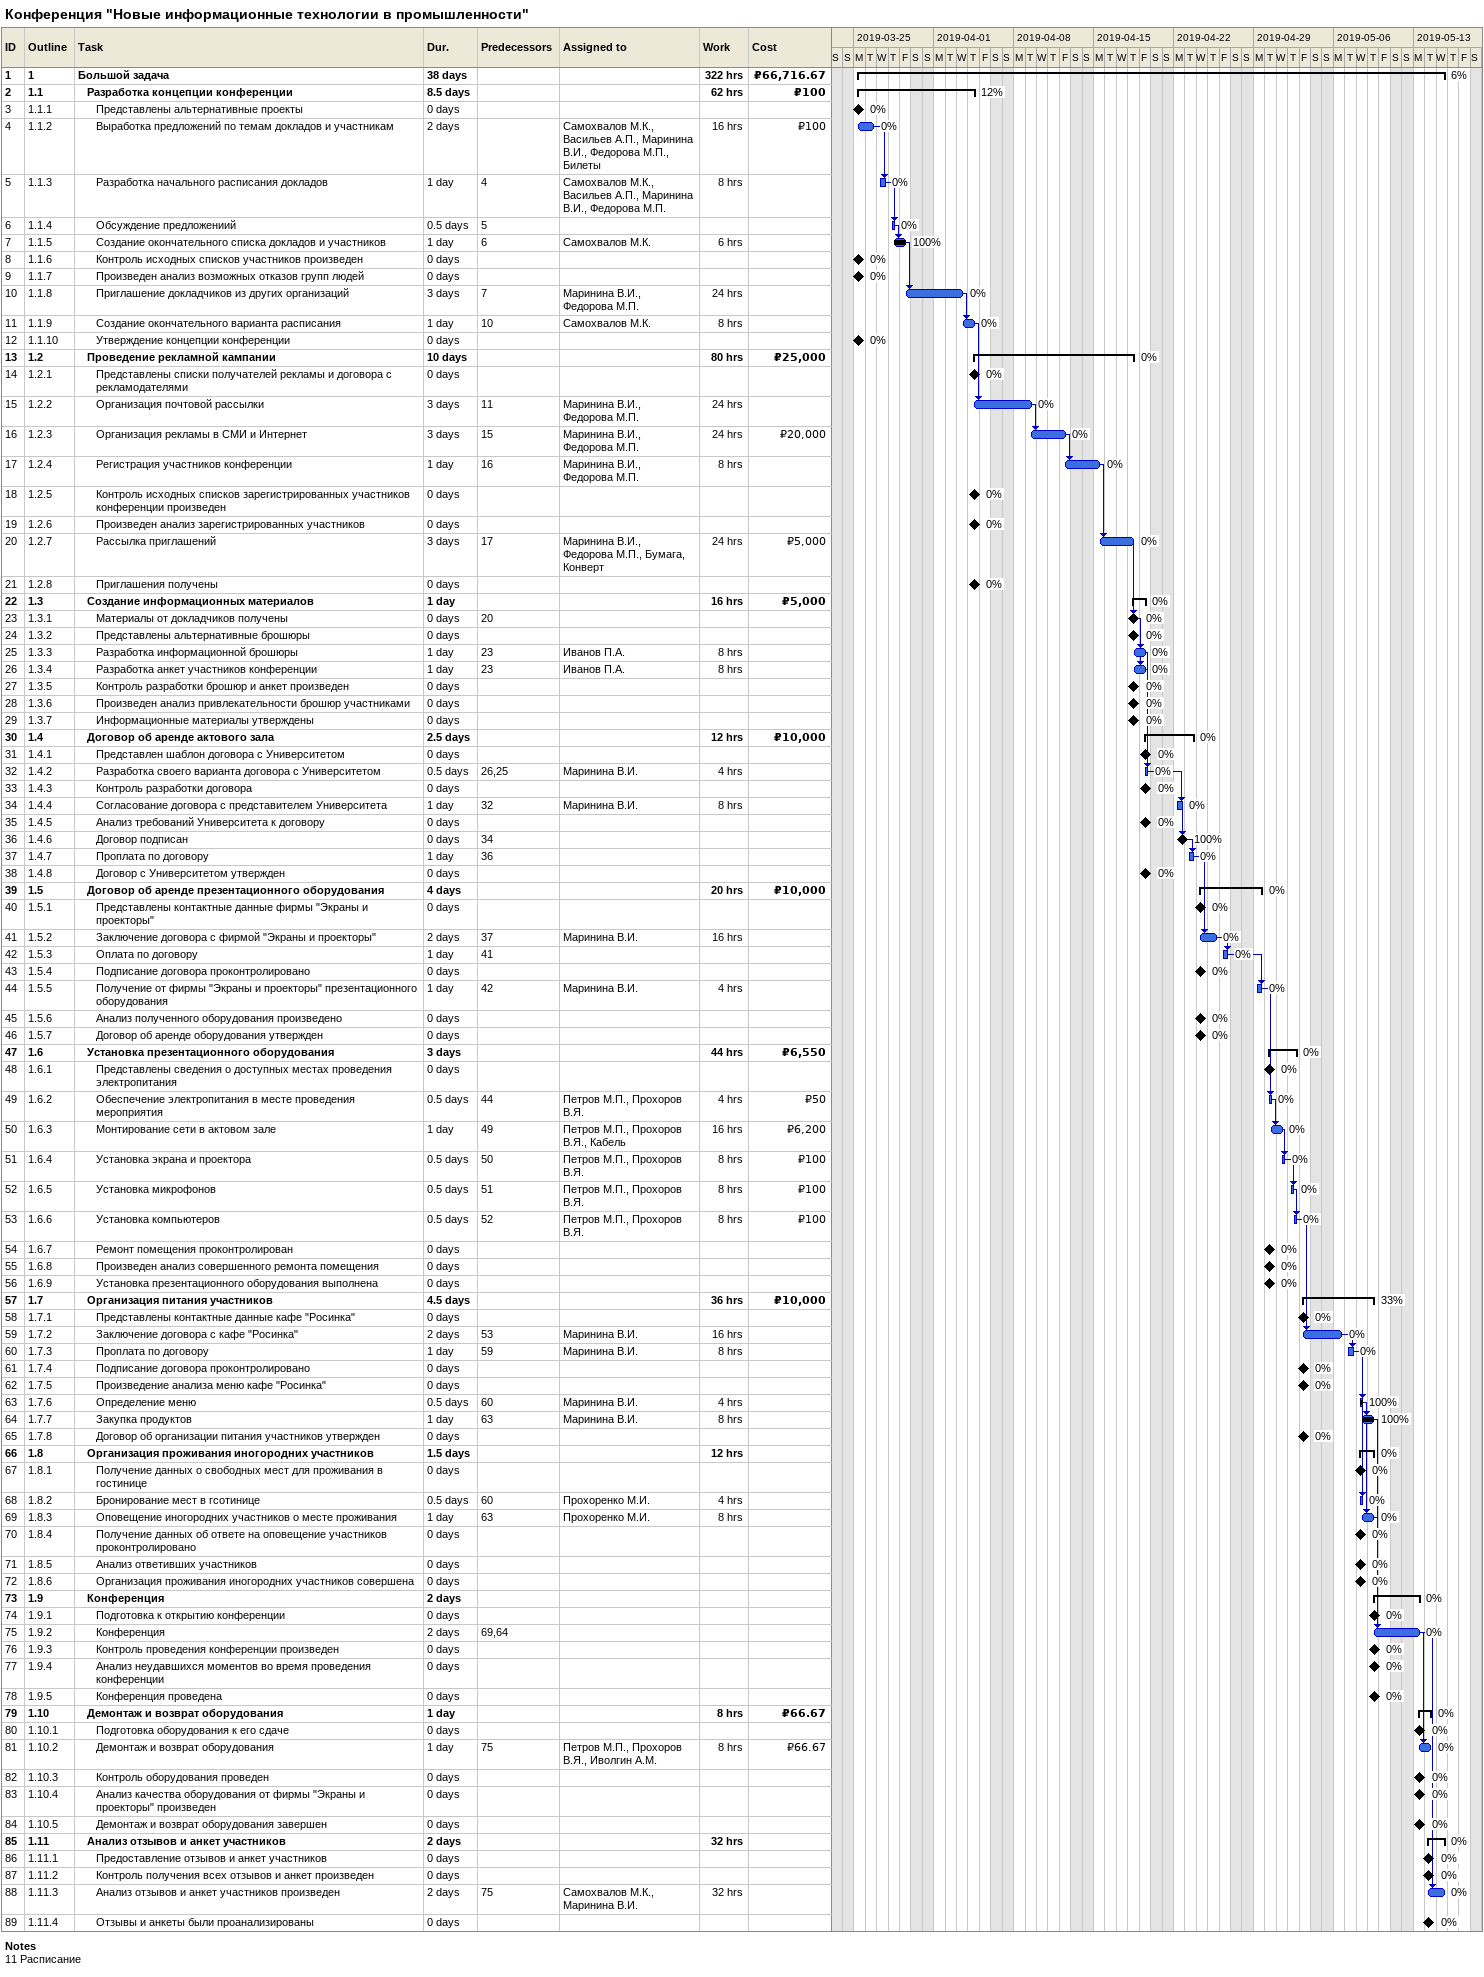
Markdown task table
Конференция "Новые информационные технологии в промышленности"

| ID | WBS | Task | Duration | Start | Finish | Predecessors | Resources | % complete | Work (h) | Cost (₽) |
|---|---|---|---|---|---|---|---|---|---|---|
| 1 | 1 | **Большой задача** | 38d | 2019-03-25 | 2019-05-15 |  |  | 6 | 322 | 66716.67 |
| 2 | 1.1 | **Разработка концепции конференции** | 8.5d | 2019-03-25 | 2019-04-04 |  |  | 12 | 62 | 100 |
| 3 | 1.1.1 | Представлены альтернативные проекты | 0d | 2019-03-25 | 2019-03-25 |  |  | 0 |  |  |
| 4 | 1.1.2 | Выработка предложений по темам докладов и участникам | 2d | 2019-03-25 | 2019-03-26 |  | Самохвалов М.К., Васильев А.П., Маринина В.И., Федорова М.П., Билеты | 0 | 16 | 100 |
| 5 | 1.1.3 | Разработка начального расписания докладов | 1d | 2019-03-27 | 2019-03-27 | 4 | Самохвалов М.К., Васильев А.П., Маринина В.И., Федорова М.П. | 0 | 8 |  |
| 6 | 1.1.4 | Обсуждение предложениий | 0.5d | 2019-03-28 | 2019-03-28 | 5 |  | 0 |  |  |
| 7 | 1.1.5 | Создание окончательного списка докладов и участников | 1d | 2019-03-28 | 2019-03-29 | 6 | Самохвалов М.К. | 100 | 6 |  |
| 8 | 1.1.6 | Контроль исходных списков участников произведен | 0d | 2019-03-25 | 2019-03-25 |  |  | 0 |  |  |
| 9 | 1.1.7 | Произведен анализ возможных отказов групп людей | 0d | 2019-03-25 | 2019-03-25 |  |  | 0 |  |  |
| 10 | 1.1.8 | Приглашение докладчиков из других организаций | 3d | 2019-03-29 | 2019-04-03 | 7 | Маринина В.И., Федорова М.П. | 0 | 24 |  |
| 11 | 1.1.9 | Создание окончательного варианта расписания | 1d | 2019-04-03 | 2019-04-04 | 10 | Самохвалов М.К. | 0 | 8 |  |
| 12 | 1.1.10 | Утверждение концепции конференции | 0d | 2019-03-25 | 2019-03-25 |  |  | 0 |  |  |
| 13 | 1.2 | **Проведение рекламной кампании** | 10d | 2019-04-04 | 2019-04-18 |  |  | 0 | 80 | 25000 |
| 14 | 1.2.1 | Представлены списки получателей рекламы и договора с рекламодателями | 0d | 2019-04-04 | 2019-04-04 |  |  | 0 |  |  |
| 15 | 1.2.2 | Организация почтовой рассылки | 3d | 2019-04-04 | 2019-04-09 | 11 | Маринина В.И., Федорова М.П. | 0 | 24 |  |
| 16 | 1.2.3 | Организация рекламы в СМИ и Интернет | 3d | 2019-04-09 | 2019-04-12 | 15 | Маринина В.И., Федорова М.П. | 0 | 24 | 20000 |
| 17 | 1.2.4 | Регистрация участников конференции | 1d | 2019-04-12 | 2019-04-15 | 16 | Маринина В.И., Федорова М.П. | 0 | 8 |  |
| 18 | 1.2.5 | Контроль исходных списков зарегистрированных участников конференции произведен | 0d | 2019-04-04 | 2019-04-04 |  |  | 0 |  |  |
| 19 | 1.2.6 | Произведен анализ зарегистрированных участников | 0d | 2019-04-04 | 2019-04-04 |  |  | 0 |  |  |
| 20 | 1.2.7 | Рассылка приглашений | 3d | 2019-04-15 | 2019-04-18 | 17 | Маринина В.И., Федорова М.П., Бумага, Конверт | 0 | 24 | 5000 |
| 21 | 1.2.8 | Приглашения получены | 0d | 2019-04-04 | 2019-04-04 |  |  | 0 |  |  |
| 22 | 1.3 | **Создание информационных материалов** | 1d | 2019-04-18 | 2019-04-19 |  |  | 0 | 16 | 5000 |
| 23 | 1.3.1 | Материалы от докладчиков получены | 0d | 2019-04-18 | 2019-04-18 | 20 |  | 0 |  |  |
| 24 | 1.3.2 | Представлены альтернативные брошюры | 0d | 2019-04-18 | 2019-04-18 |  |  | 0 |  |  |
| 25 | 1.3.3 | Разработка информационной брошюры | 1d | 2019-04-18 | 2019-04-19 | 23 | Иванов П.А. | 0 | 8 |  |
| 26 | 1.3.4 | Разработка анкет участников конференции | 1d | 2019-04-18 | 2019-04-19 | 23 | Иванов П.А. | 0 | 8 |  |
| 27 | 1.3.5 | Контроль разработки брошюр и анкет произведен | 0d | 2019-04-18 | 2019-04-18 |  |  | 0 |  |  |
| 28 | 1.3.6 | Произведен анализ привлекательности брошюр участниками | 0d | 2019-04-18 | 2019-04-18 |  |  | 0 |  |  |
| 29 | 1.3.7 | Информационные материалы утверждены | 0d | 2019-04-18 | 2019-04-18 |  |  | 0 |  |  |
| 30 | 1.4 | **Договор об аренде актового зала** | 2.5d | 2019-04-19 | 2019-04-23 |  |  | 0 | 12 | 10000 |
| 31 | 1.4.1 | Представлен шаблон договора с Университетом | 0d | 2019-04-19 | 2019-04-19 |  |  | 0 |  |  |
| 32 | 1.4.2 | Разработка своего варианта договора с Университетом | 0.5d | 2019-04-19 | 2019-04-19 | 26, 25 | Маринина В.И. | 0 | 4 |  |
| 33 | 1.4.3 | Контроль разработки договора | 0d | 2019-04-19 | 2019-04-19 |  |  | 0 |  |  |
| 34 | 1.4.4 | Согласование договора с представителем Университета | 1d | 2019-04-22 | 2019-04-22 | 32 | Маринина В.И. | 0 | 8 |  |
| 35 | 1.4.5 | Анализ требований Университета к договору | 0d | 2019-04-19 | 2019-04-19 |  |  | 0 |  |  |
| 36 | 1.4.6 | Договор подписан | 0d | 2019-04-22 | 2019-04-22 | 34 |  | 100 |  |  |
| 37 | 1.4.7 | Проплата по договору | 1d | 2019-04-23 | 2019-04-23 | 36 |  | 0 |  |  |
| 38 | 1.4.8 | Договор с Университетом утвержден | 0d | 2019-04-19 | 2019-04-19 |  |  | 0 |  |  |
| 39 | 1.5 | **Договор об аренде презентационного оборудования** | 4d | 2019-04-24 | 2019-04-29 |  |  | 0 | 20 | 10000 |
| 40 | 1.5.1 | Представлены контактные данные фирмы "Экраны и проекторы" | 0d | 2019-04-24 | 2019-04-24 |  |  | 0 |  |  |
| 41 | 1.5.2 | Заключение договора с фирмой "Экраны и проекторы" | 2d | 2019-04-24 | 2019-04-25 | 37 | Маринина В.И. | 0 | 16 |  |
| 42 | 1.5.3 | Оплата по договору | 1d | 2019-04-26 | 2019-04-26 | 41 |  | 0 |  |  |
| 43 | 1.5.4 | Подписание договора проконтролировано | 0d | 2019-04-24 | 2019-04-24 |  |  | 0 |  |  |
| 44 | 1.5.5 | Получение от фирмы "Экраны и проекторы" презентационного оборудования | 1d | 2019-04-29 | 2019-04-29 | 42 | Маринина В.И. | 0 | 4 |  |
| 45 | 1.5.6 | Анализ полученного оборудования произведено | 0d | 2019-04-24 | 2019-04-24 |  |  | 0 |  |  |
| 46 | 1.5.7 | Договор об аренде оборудования утвержден | 0d | 2019-04-24 | 2019-04-24 |  |  | 0 |  |  |
| 47 | 1.6 | **Установка презентационного оборудования** | 3d | 2019-04-30 | 2019-05-02 |  |  | 0 | 44 | 6550 |
| 48 | 1.6.1 | Представлены сведения о доступных местах проведения электропитания | 0d | 2019-04-30 | 2019-04-30 |  |  | 0 |  |  |
| 49 | 1.6.2 | Обеспечение электропитания в месте проведения мероприятия | 0.5d | 2019-04-30 | 2019-04-30 | 44 | Петров М.П., Прохоров В.Я. | 0 | 4 | 50 |
| 50 | 1.6.3 | Монтирование сети в актовом зале | 1d | 2019-04-30 | 2019-05-01 | 49 | Петров М.П., Прохоров В.Я., Кабель | 0 | 16 | 6200 |
| 51 | 1.6.4 | Установка экрана и проектора | 0.5d | 2019-05-01 | 2019-05-01 | 50 | Петров М.П., Прохоров В.Я. | 0 | 8 | 100 |
| 52 | 1.6.5 | Установка микрофонов | 0.5d | 2019-05-02 | 2019-05-02 | 51 | Петров М.П., Прохоров В.Я. | 0 | 8 | 100 |
| 53 | 1.6.6 | Установка компьютеров | 0.5d | 2019-05-02 | 2019-05-02 | 52 | Петров М.П., Прохоров В.Я. | 0 | 8 | 100 |
| 54 | 1.6.7 | Ремонт помещения проконтролирован | 0d | 2019-04-30 | 2019-04-30 |  |  | 0 |  |  |
| 55 | 1.6.8 | Произведен анализ совершенного ремонта помещения | 0d | 2019-04-30 | 2019-04-30 |  |  | 0 |  |  |
| 56 | 1.6.9 | Установка презентационного оборудования выполнена | 0d | 2019-04-30 | 2019-04-30 |  |  | 0 |  |  |
| 57 | 1.7 | **Организация питания участников** | 4.5d | 2019-05-03 | 2019-05-09 |  |  | 33 | 36 | 10000 |
| 58 | 1.7.1 | Представлены контактные данные кафе "Росинка" | 0d | 2019-05-03 | 2019-05-03 |  |  | 0 |  |  |
| 59 | 1.7.2 | Заключение договора с кафе "Росинка" | 2d | 2019-05-03 | 2019-05-06 | 53 | Маринина В.И. | 0 | 16 |  |
| 60 | 1.7.3 | Проплата по договору | 1d | 2019-05-07 | 2019-05-07 | 59 | Маринина В.И. | 0 | 8 |  |
| 61 | 1.7.4 | Подписание договора проконтролировано | 0d | 2019-05-03 | 2019-05-03 |  |  | 0 |  |  |
| 62 | 1.7.5 | Произведение анализа меню кафе "Росинка" | 0d | 2019-05-03 | 2019-05-03 |  |  | 0 |  |  |
| 63 | 1.7.6 | Определение меню | 0.5d | 2019-05-08 | 2019-05-08 | 60 | Маринина В.И. | 100 | 4 |  |
| 64 | 1.7.7 | Закупка продуктов | 1d | 2019-05-08 | 2019-05-09 | 63 | Маринина В.И. | 100 | 8 |  |
| 65 | 1.7.8 | Договор об организации питания участников утвержден | 0d | 2019-05-03 | 2019-05-03 |  |  | 0 |  |  |
| 66 | 1.8 | **Организация проживания иногородних участников** | 1.5d | 2019-05-08 | 2019-05-09 |  |  | 0 | 12 |  |
| 67 | 1.8.1 | Получение данных о свободных мест для проживания в гостинице | 0d | 2019-05-08 | 2019-05-08 |  |  | 0 |  |  |
| 68 | 1.8.2 | Бронирование мест в гсотинице | 0.5d | 2019-05-08 | 2019-05-08 | 60 | Прохоренко М.И. | 0 | 4 |  |
| 69 | 1.8.3 | Оповещение иногородних участников о месте проживания | 1d | 2019-05-08 | 2019-05-09 | 63 | Прохоренко М.И. | 0 | 8 |  |
| 70 | 1.8.4 | Получение данных об ответе на оповещение участников проконтролировано | 0d | 2019-05-08 | 2019-05-08 |  |  | 0 |  |  |
| 71 | 1.8.5 | Анализ ответивших участников | 0d | 2019-05-08 | 2019-05-08 |  |  | 0 |  |  |
| 72 | 1.8.6 | Организация проживания иногородних участников совершена | 0d | 2019-05-08 | 2019-05-08 |  |  | 0 |  |  |
| 73 | 1.9 | **Конференция** | 2d | 2019-05-09 | 2019-05-13 |  |  | 0 |  |  |
| 74 | 1.9.1 | Подготовка к открытию конференции | 0d | 2019-05-09 | 2019-05-09 |  |  | 0 |  |  |
| 75 | 1.9.2 | Конференция | 2d | 2019-05-09 | 2019-05-13 | 69, 64 |  | 0 |  |  |
| 76 | 1.9.3 | Контроль проведения конференции произведен | 0d | 2019-05-09 | 2019-05-09 |  |  | 0 |  |  |
| 77 | 1.9.4 | Анализ неудавшихся моментов во время проведения конференции | 0d | 2019-05-09 | 2019-05-09 |  |  | 0 |  |  |
| 78 | 1.9.5 | Конференция проведена | 0d | 2019-05-09 | 2019-05-09 |  |  | 0 |  |  |
| 79 | 1.10 | **Демонтаж и возврат оборудования** | 1d | 2019-05-13 | 2019-05-14 |  |  | 0 | 8 | 66.67 |
| 80 | 1.10.1 | Подготовка оборудования к его сдаче | 0d | 2019-05-13 | 2019-05-13 |  |  | 0 |  |  |
| 81 | 1.10.2 | Демонтаж и возврат оборудования | 1d | 2019-05-13 | 2019-05-14 | 75 | Петров М.П., Прохоров В.Я., Иволгин А.М. | 0 | 8 | 66.67 |
| 82 | 1.10.3 | Контроль оборудования проведен | 0d | 2019-05-13 | 2019-05-13 |  |  | 0 |  |  |
| 83 | 1.10.4 | Анализ качества оборудования от фирмы "Экраны и проекторы" произведен | 0d | 2019-05-13 | 2019-05-13 |  |  | 0 |  |  |
| 84 | 1.10.5 | Демонтаж и возврат оборудования завершен | 0d | 2019-05-13 | 2019-05-13 |  |  | 0 |  |  |
| 85 | 1.11 | **Анализ отзывов и анкет участников** | 2d | 2019-05-14 | 2019-05-15 |  |  | 0 | 32 |  |
| 86 | 1.11.1 | Предоставление отзывов и анкет участников | 0d | 2019-05-14 | 2019-05-14 |  |  | 0 |  |  |
| 87 | 1.11.2 | Контроль получения всех отзывов и анкет произведен | 0d | 2019-05-14 | 2019-05-14 |  |  | 0 |  |  |
| 88 | 1.11.3 | Анализ отзывов и анкет участников произведен | 2d | 2019-05-14 | 2019-05-15 | 75 | Самохвалов М.К., Маринина В.И. | 0 | 32 |  |
| 89 | 1.11.4 | Отзывы и анкеты были проанализированы | 0d | 2019-05-14 | 2019-05-14 |  |  | 0 |  |  |

Notes
- 11: Расписание
